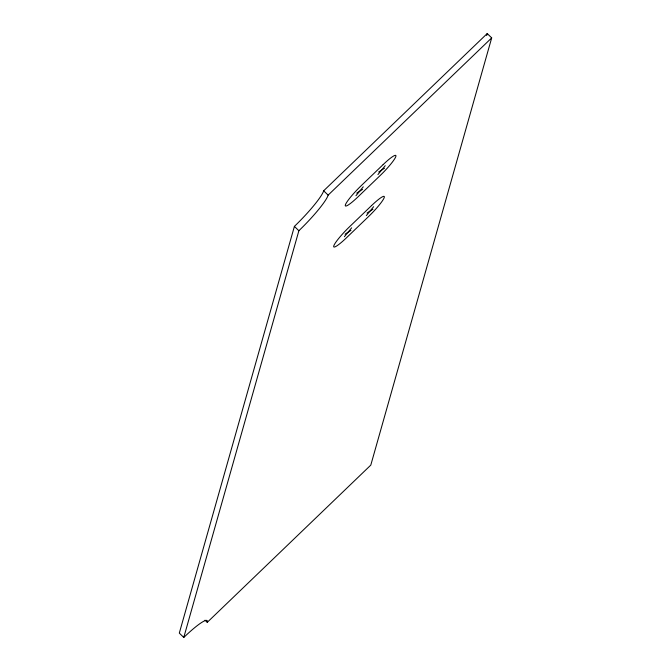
<?xml version="1.0" encoding="UTF-8"?>
<svg xmlns="http://www.w3.org/2000/svg" width="671" height="671" viewBox="0 0 671 671"><rect width="100%" height="100%" fill="white"/><g stroke="black" fill="none" stroke-linecap="round" stroke-linejoin="round"><path stroke-width="1.01" d="M294.401 226.395L179.308 633.114L183.779 637.45A37.735 5.217 -45.9 0 1 207.247 622.352L370.795 465.112L491.692 37.886L487.221 33.55L323.665 190.79A37.735 5.217 -45.9 0 1 294.401 226.395L298.872 230.732L183.779 637.45M486.651 35.563L487.221 33.55M355.965 195.697L363.279 186.798M377.941 174.577L385.255 165.678M344.366 236.704L351.679 227.805M366.332 215.584L373.646 206.685M298.872 230.732A37.735 5.217 -45.9 0 0 328.136 195.127L491.692 37.886M378.662 172.011L384.525 168.236M356.695 193.139L362.558 189.365M367.062 213.017L372.925 209.243M345.087 234.145L350.95 230.371M323.665 190.79L328.136 195.127M205.007 620.189L207.247 622.352M383.166 164.571L361.199 185.699A20.44 2.827 -45.9 0 0 345.347 204.982A20.44 2.827 -45.9 0 0 358.054 196.804L380.021 175.676A20.44 2.827 -45.9 0 0 395.873 156.393A20.44 2.827 -45.9 0 0 383.166 164.571M371.566 205.578L349.591 226.706A20.44 2.827 -45.9 0 0 333.739 245.989A20.44 2.827 -45.9 0 0 346.446 237.811L368.421 216.683A20.44 2.827 -45.9 0 0 384.273 197.4A20.44 2.827 -45.9 0 0 371.566 205.578"/></g></svg>
